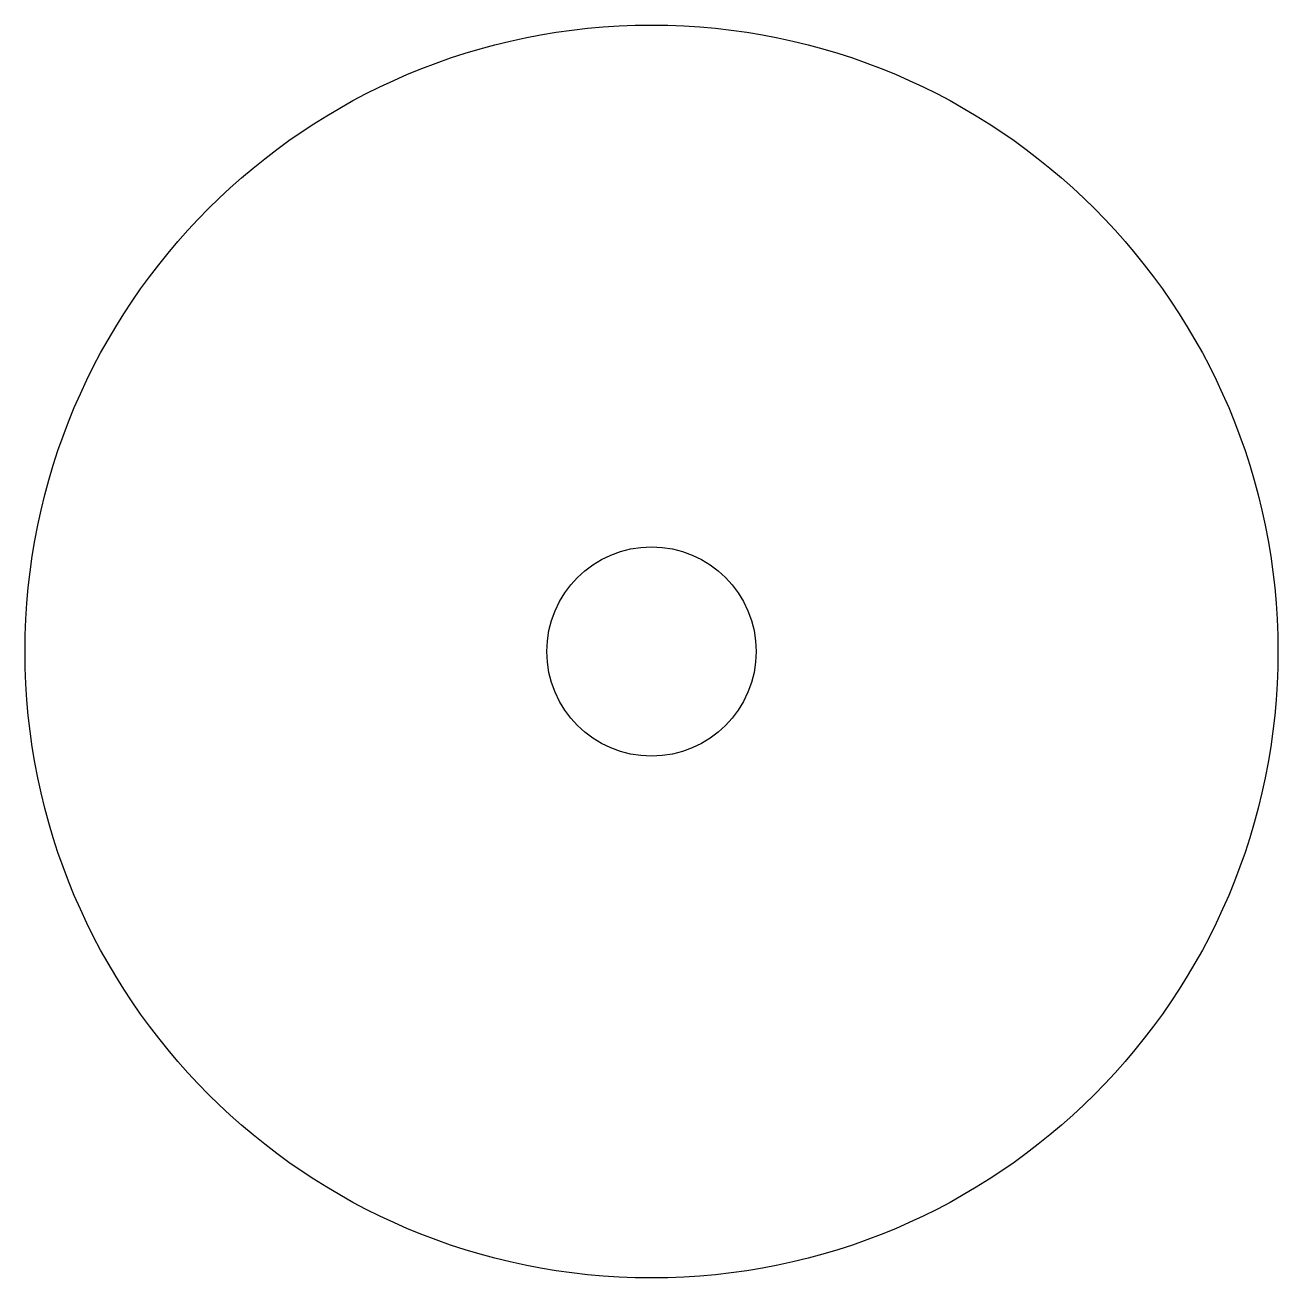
# Model space of a CAD drawing. Units: millimetres at full size, sheet at 1:100. Extents: x -34057 to 3322, y -27445 to 9934.
import ezdxf

# ---------------------------------------------------------------- set-up
doc = ezdxf.new("R2010")
doc.units = ezdxf.units.MM
doc.header["$LTSCALE"] = 100
doc.layers.add('0-0', color=7, linetype='Continuous')

msp = doc.modelspace()

# ---------------------------------------------------------------- linework, layer by layer
at = {"layer": '0-0'}
for radius in [18689.5, 3122.4]:
    msp.add_circle((-15367.3, -8755.1), radius, dxfattribs=at)

doc.saveas('drawing.dxf')
